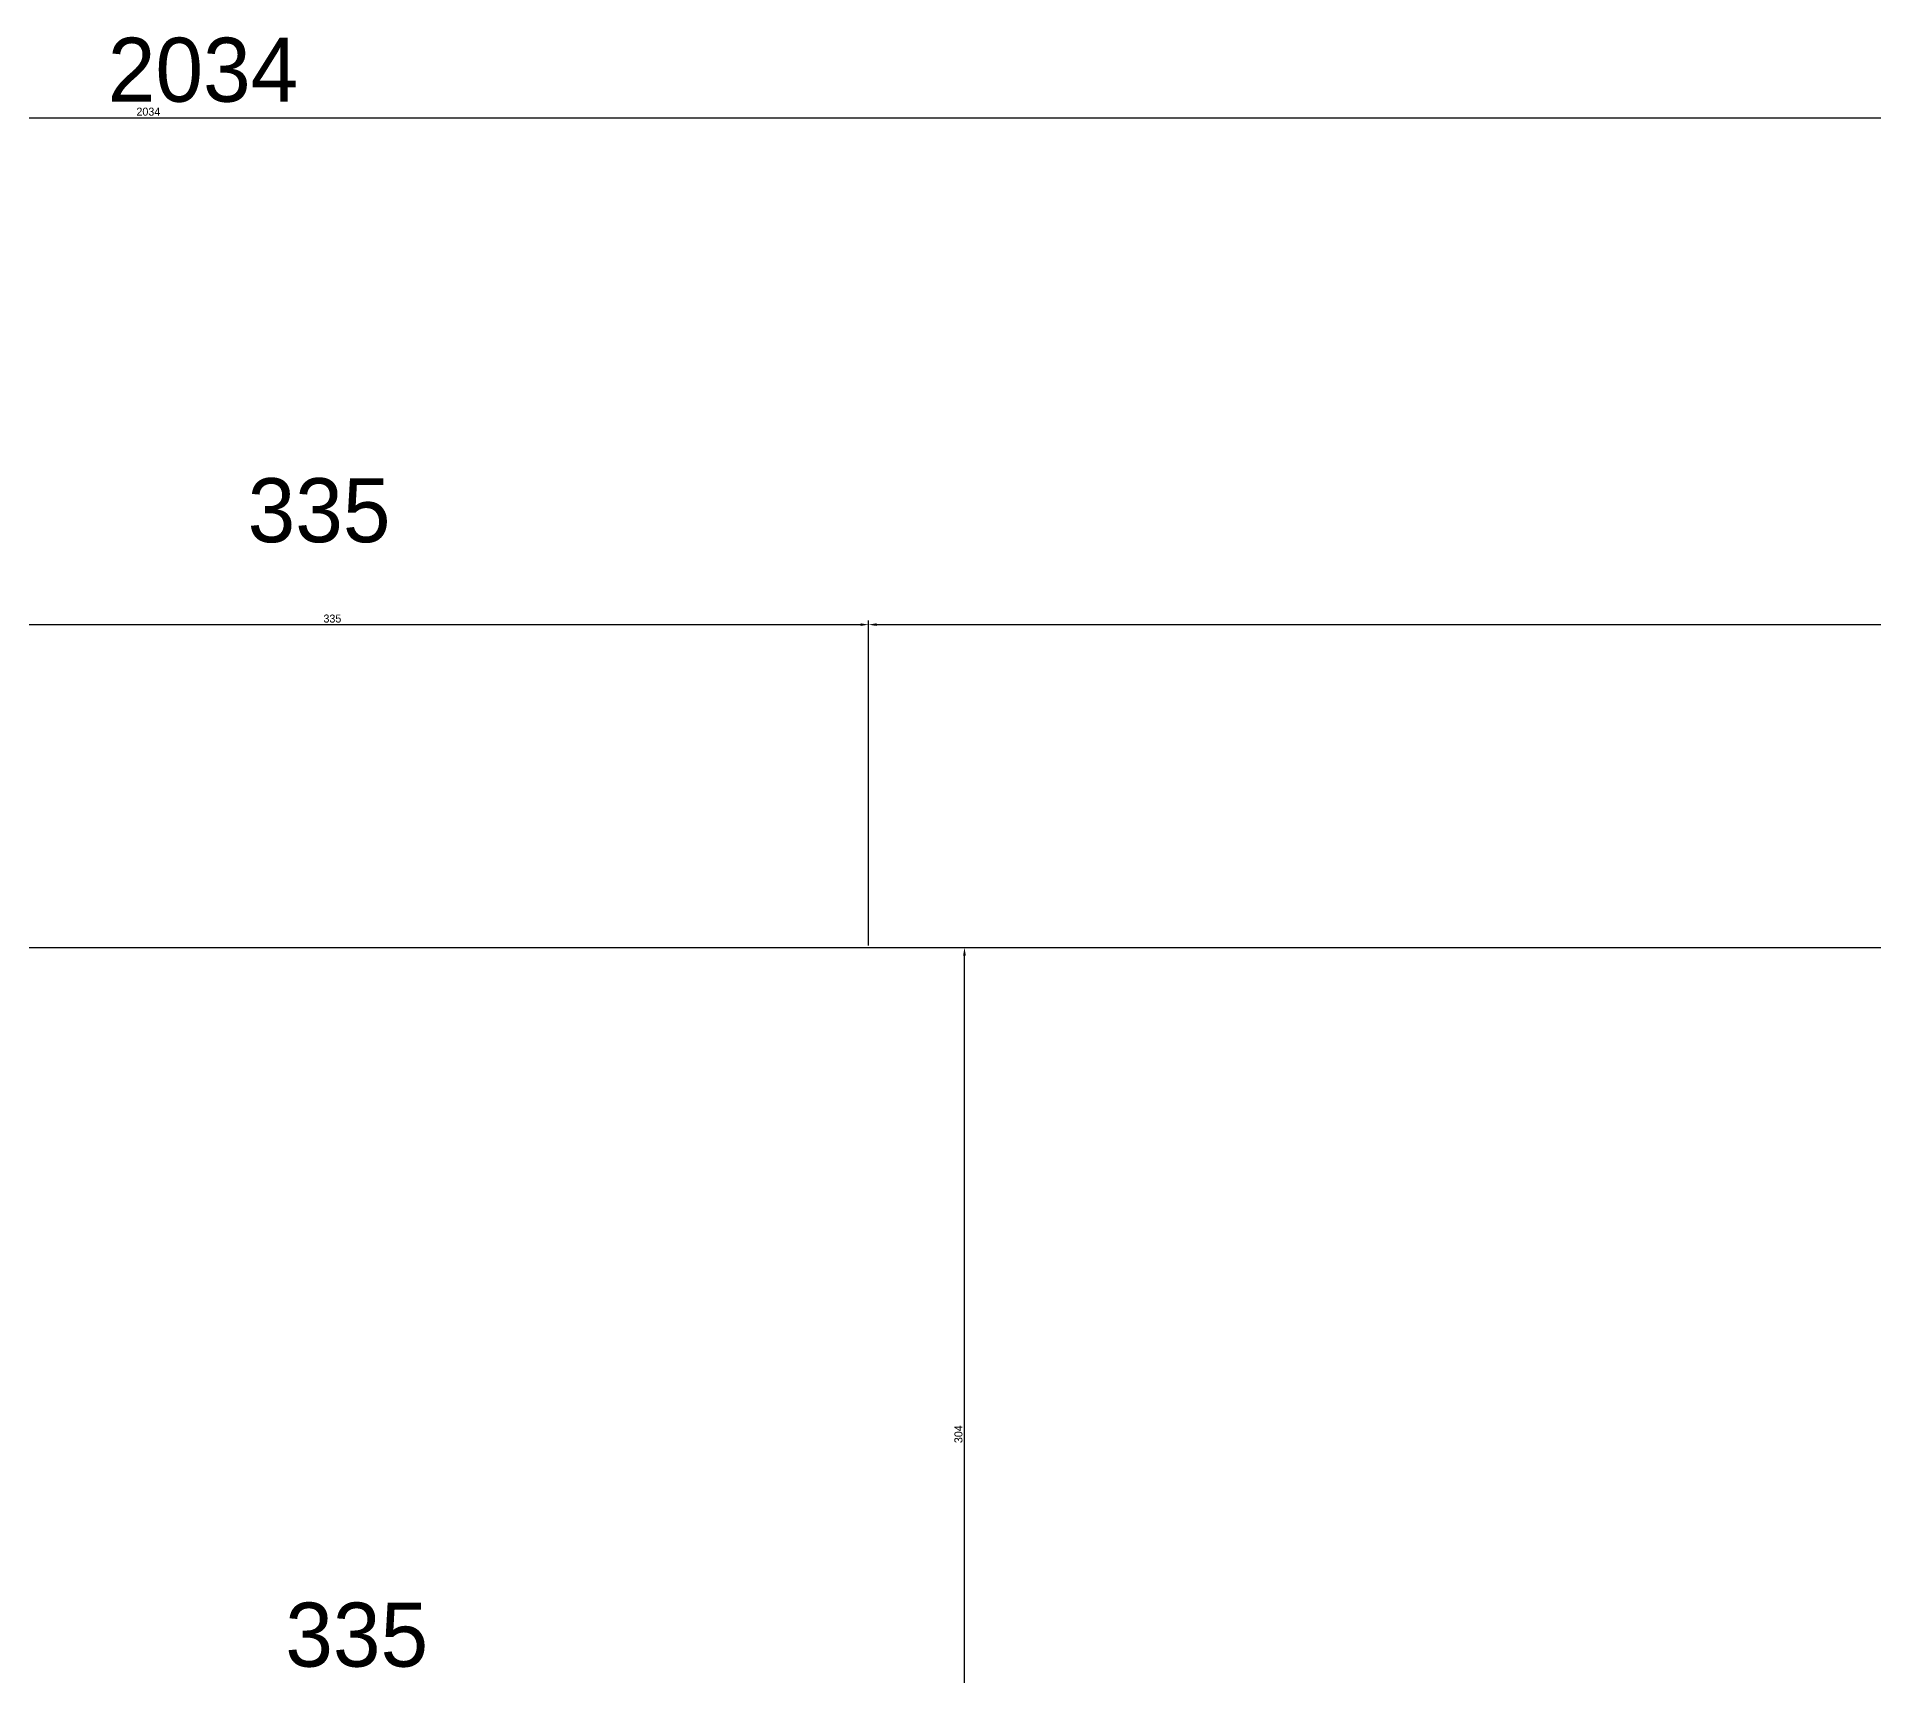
# Model space of a CAD drawing. Header units: millimetres. Extents: x 369 to 2725, y 369 to 1742.
# Drawn here: x 1515 to 2089, y 1230 to 1742 of the extents above; entities that cross this region are included whole.
import ezdxf

# ---------------------------------------------------------------- set-up
doc = ezdxf.new("R2010")
doc.units = ezdxf.units.MM
doc.dimstyles.new('ISO-25', dxfattribs={"dimtxt": 2.5, "dimasz": 2.5, "dimexe": 1.25, "dimexo": 0.625, "dimtad": 1, "dimtxsty": 'Standard', "dimcen": 2.5, "dimadec": 0, "dimazin": 0, "dimtfac": 1, "dimtmove": 0, "dimatfit": 3, "dimfxl": 0, "dimarcsym": 0})

# ---------------------------------------------------------------- blocks, each defined once
blk = doc.blocks.new('*D1')
at = {"color": 0, "lineweight": -2}
for p, q in [((533.32, 1458.4), (533.32, 1718.2)), ((535.82, 1716.95), (2564.82, 1716.95)), ((2567.32, 1458.4), (2567.32, 1718.2))]:
    blk.add_line(p, q, dxfattribs=at)
at = {"color": 0}
for points in [[(535.82, 1717.36), (535.82, 1716.53), (533.32, 1716.95)], [(2564.82, 1717.36), (2564.82, 1716.53), (2567.32, 1716.95)]]:
    blk.add_solid(points, dxfattribs=at)
at = {"layer": 'Defpoints', "color": 0}
for p in [(2567.32, 1716.95), (533.32, 1457.77), (2567.32, 1457.77)]:
    blk.add_point(p, dxfattribs=at)
at = {"color": 0, "insert": (1550.32, 1718.82), "char_height": 2.5, "attachment_point": 5}
blk.add_mtext('2034', dxfattribs=at)
blk = doc.blocks.new('*D3')
at = {"color": 0, "lineweight": -2}
for p, q in [((1440.32, 1458.4), (1440.32, 1559.87)), ((1442.82, 1558.62), (1772.82, 1558.62)), ((1775.32, 1458.4), (1775.32, 1559.87))]:
    blk.add_line(p, q, dxfattribs=at)
at = {"color": 0}
for points in [[(1442.82, 1559.04), (1442.82, 1558.21), (1440.32, 1558.62)], [(1772.82, 1559.04), (1772.82, 1558.21), (1775.32, 1558.62)]]:
    blk.add_solid(points, dxfattribs=at)
at = {"layer": 'Defpoints', "color": 0}
for p in [(1775.32, 1558.62), (1440.32, 1457.77), (1775.32, 1457.77)]:
    blk.add_point(p, dxfattribs=at)
at = {"color": 0, "insert": (1607.82, 1560.5), "char_height": 2.5, "attachment_point": 5}
blk.add_mtext('335', dxfattribs=at)
blk = doc.blocks.new('*D4')
at = {"color": 0, "lineweight": -2}
for p, q in [((1775.32, 1458.4), (1775.32, 1559.87)), ((1777.82, 1558.62), (2564.82, 1558.62)), ((2567.32, 1459.02), (2567.32, 1559.87))]:
    blk.add_line(p, q, dxfattribs=at)
at = {"color": 0}
for points in [[(1777.82, 1559.04), (1777.82, 1558.21), (1775.32, 1558.62)], [(2564.82, 1559.04), (2564.82, 1558.21), (2567.32, 1558.62)]]:
    blk.add_solid(points, dxfattribs=at)
at = {"layer": 'Defpoints', "color": 0}
for p in [(2567.32, 1558.62), (1775.32, 1457.77), (2567.32, 1458.4)]:
    blk.add_point(p, dxfattribs=at)
at = {"color": 0, "insert": (2171.32, 1560.5), "char_height": 2.5, "attachment_point": 5}
blk.add_mtext('792', dxfattribs=at)
blk = doc.blocks.new('*D14')
at = {"color": 0, "lineweight": -2}
for p, q in [((1775.95, 1457.77), (1806.54, 1457.77)), ((1805.29, 1156.27), (1805.29, 1455.27)), ((1775.95, 1153.77), (1806.54, 1153.77))]:
    blk.add_line(p, q, dxfattribs=at)
at = {"color": 0}
for points in [[(1804.87, 1455.27), (1805.7, 1455.27), (1805.29, 1457.77)], [(1804.87, 1156.27), (1805.7, 1156.27), (1805.29, 1153.77)]]:
    blk.add_solid(points, dxfattribs=at)
at = {"layer": 'Defpoints', "color": 0}
for p in [(1775.32, 1457.77, 100), (1805.29, 1457.77), (1775.32, 1153.77, 100)]:
    blk.add_point(p, dxfattribs=at)
at = {"color": 0, "insert": (1803.41, 1305.77), "char_height": 2.5, "attachment_point": 5, "rotation": 90}
blk.add_mtext('304', dxfattribs=at)

msp = doc.modelspace()

# ---------------------------------------------------------------- linework, layer by layer
at = {"color": 2}
for p, q in [((1440.322, 1457.772), (1775.322, 1457.772)), ((1775.322, 1457.772), (2567.322, 1457.772))]:
    msp.add_line(p, q, dxfattribs=at)

# ---------------------------------------------------------------- texts
at = {"color": 2, "char_height": 20, "attachment_point": 1}
for s, insert, width in [('2034', (1537.667, 1741.937), 26.3824), ('335', (1581.348, 1604.352), 51.7935), ('335', (1593.117, 1253.172), 30.6438)]:
    msp.add_mtext(s, dxfattribs=dict(at, insert=insert, width=width))

# ---------------------------------------------------------------- dimensions: what is measured, and where the dimension line sits
at = {"color": 2}
for base, p1, p2, picture, middle in [((2567.322, 1716.947), (533.322, 1457.772), (2567.322, 1457.772), '*D1', (1550.322, 1718.822)), ((1775.322, 1558.624), (1440.322, 1457.772), (1775.322, 1457.772), '*D3', (1607.822, 1560.499)), ((2567.322, 1558.624), (1775.322, 1457.772), (2567.322, 1458.397), '*D4', (2171.322, 1560.499))]:
    dim = msp.add_linear_dim(base=base, p1=p1, p2=p2, dimstyle='ISO-25', dxfattribs=at)
    dim.commit()
    dim.dimension.update_dxf_attribs({"geometry": picture, "text_midpoint": middle})
dim = msp.add_linear_dim(base=(1805.287, 1457.772), p1=(1775.322, 1153.772, 100), p2=(1775.322, 1457.772, 100), angle=90, dimstyle='ISO-25')
dim.commit()
dim.dimension.update_dxf_attribs({"geometry": '*D14', "text_midpoint": (1803.412, 1305.772)})

doc.saveas('drawing.dxf')
